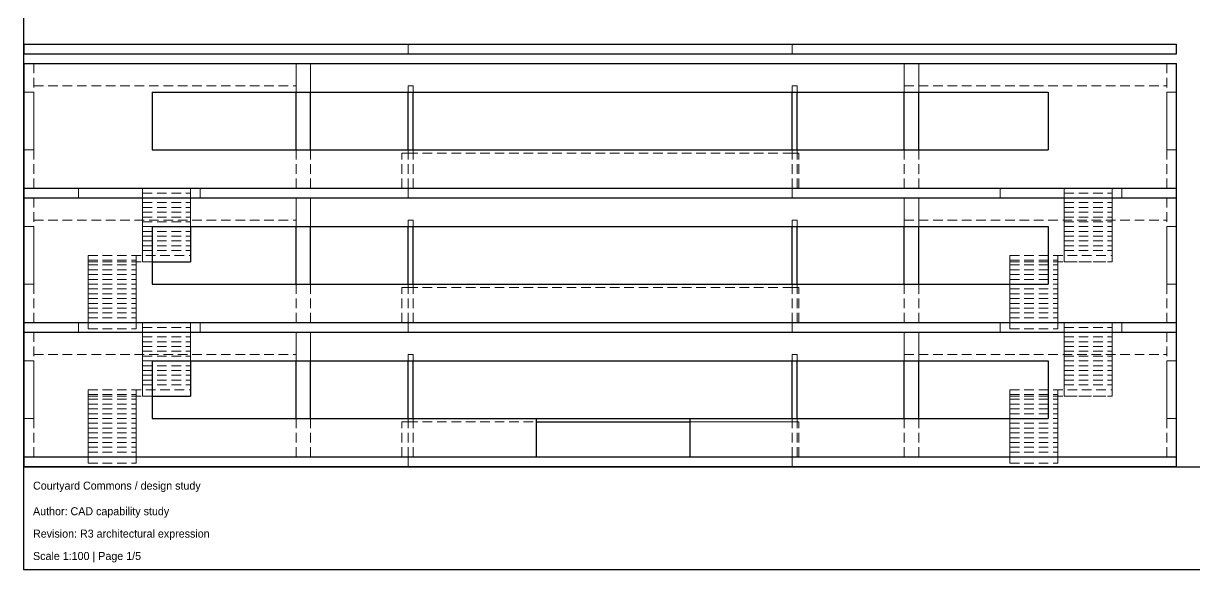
# Model space of a CAD drawing. Header units: millimetres. Extents: x 50012 to 50582, y 12 to 408.
# Drawn here: x 50012 to 50377.9, y 12 to 182.8 of the extents above; entities that cross this region are included whole.
import ezdxf

# ---------------------------------------------------------------- set-up
doc = ezdxf.new("R2010")
doc.units = ezdxf.units.MM
doc.linetypes.add('DASHED', pattern=[4.5, 3, -1.5])
doc.layers.add('90 Derived drawings', color=7, linetype='CONTINUOUS', lineweight=25, true_color=0x202020)
doc.layers.add('Default', color=7, linetype='CONTINUOUS', lineweight=25, true_color=0x4f8cff)

msp = doc.modelspace()

# ---------------------------------------------------------------- linework, layer by layer
at = {"layer": '90 Derived drawings', "linetype": 'CONTINUOUS', "lineweight": 25, "true_color": 0x202020}
for p, q in [((50012.25, 173.25), (50012.25, 176.25)), ((50012.25, 176.25), (50372.25, 176.25)), ((50372.25, 173.25), (50372.25, 176.25)), ((50012.25, 173.25), (50372.25, 173.25)), ((50012.25, 131.25), (50012.25, 170.25)), ((50012.25, 170.25), (50372.25, 170.25)), ((50372.25, 131.25), (50372.25, 170.25)), ((50052.25, 161.25), (50052.25, 143.25)), ((50052.25, 161.25), (50332.25, 161.25)), ((50097.25, 143.25), (50097.25, 161.25)), ((50101.75, 161.25), (50132.25, 161.25)), ((50101.75, 143.25), (50101.75, 161.25)), ((50132.25, 143.25), (50132.25, 161.25)), ((50133.75, 161.25), (50252.25, 161.25)), ((50133.75, 143.25), (50133.75, 161.25)), ((50252.25, 143.25), (50252.25, 161.25)), ((50253.75, 161.25), (50287.25, 161.25)), ((50253.75, 143.25), (50253.75, 161.25)), ((50287.25, 143.25), (50287.25, 161.25)), ((50291.75, 143.25), (50291.75, 161.25)), ((50332.25, 161.25), (50332.25, 143.25)), ((50052.25, 143.25), (50332.25, 143.25)), ((50101.75, 143.25), (50132.25, 143.25)), ((50133.75, 143.25), (50252.25, 143.25)), ((50253.75, 143.25), (50287.25, 143.25)), ((50012.25, 128.25), (50012.25, 131.25)), ((50012.25, 131.25), (50372.25, 131.25)), ((50012.25, 131.25), (50372.25, 131.25)), ((50012.25, 89.25), (50012.25, 128.25)), ((50012.25, 128.25), (50372.25, 128.25)), ((50012.25, 128.25), (50372.25, 128.25)), ((50372.25, 128.25), (50372.25, 131.25)), ((50372.25, 89.25), (50372.25, 128.25)), ((50052.25, 119.25), (50052.25, 101.25)), ((50052.25, 119.25), (50332.25, 119.25)), ((50064.25, 119.25), (50064.25, 108.25)), ((50097.25, 101.25), (50097.25, 119.25)), ((50101.75, 119.25), (50132.25, 119.25)), ((50101.75, 101.25), (50101.75, 119.25)), ((50132.25, 101.25), (50132.25, 119.25)), ((50133.75, 119.25), (50252.25, 119.25)), ((50133.75, 101.25), (50133.75, 119.25)), ((50252.25, 101.25), (50252.25, 119.25)), ((50253.75, 119.25), (50287.25, 119.25)), ((50253.75, 101.25), (50253.75, 119.25)), ((50287.25, 101.25), (50287.25, 119.25)), ((50291.75, 101.25), (50291.75, 119.25)), ((50332.25, 119.25), (50332.25, 101.25)), ((50052.25, 108.25), (50064.25, 108.25)), ((50052.25, 101.25), (50332.25, 101.25)), ((50101.75, 101.25), (50132.25, 101.25)), ((50133.75, 101.25), (50252.25, 101.25)), ((50253.75, 101.25), (50287.25, 101.25)), ((50012.25, 86.25), (50012.25, 89.25)), ((50012.25, 89.25), (50372.25, 89.25)), ((50012.25, 89.25), (50372.25, 89.25)), ((50372.25, 86.25), (50372.25, 89.25)), ((50012.25, 47.25), (50012.25, 86.25)), ((50012.25, 86.25), (50372.25, 86.25)), ((50012.25, 86.25), (50372.25, 86.25)), ((50372.25, 47.25), (50372.25, 86.25)), ((50052.25, 77.25), (50052.25, 59.25)), ((50052.25, 77.25), (50332.25, 77.25)), ((50064.25, 77.25), (50064.25, 66.25)), ((50097.25, 59.25), (50097.25, 77.25)), ((50101.75, 77.25), (50132.25, 77.25)), ((50101.75, 59.25), (50101.75, 77.25)), ((50132.25, 59.25), (50132.25, 77.25)), ((50133.75, 77.25), (50252.25, 77.25)), ((50133.75, 59.25), (50133.75, 77.25)), ((50252.25, 59.25), (50252.25, 77.25)), ((50253.75, 77.25), (50287.25, 77.25)), ((50253.75, 59.25), (50253.75, 77.25)), ((50287.25, 59.25), (50287.25, 77.25)), ((50291.75, 59.25), (50291.75, 77.25)), ((50332.25, 77.25), (50332.25, 59.25)), ((50052.25, 66.25), (50064.25, 66.25)), ((50052.25, 59.25), (50172.25, 59.25)), ((50172.25, 59.25), (50172.25, 47.25)), ((50172.25, 59.25), (50220.25, 59.25)), ((50220.25, 59.25), (50220.25, 47.25)), ((50220.25, 59.25), (50332.25, 59.25)), ((50172.25, 58.25), (50220.25, 58.25)), ((50012.25, 44.25), (50012.25, 47.25)), ((50012.25, 47.25), (50372.25, 47.25)), ((50012.25, 47.25), (50172.25, 47.25)), ((50012.25, 44.25), (50372.25, 44.25)), ((50220.25, 47.25), (50372.25, 47.25)), ((50372.25, 44.25), (50372.25, 47.25))]:
    msp.add_line(p, q, dxfattribs=at)
at = {"layer": '90 Derived drawings', "linetype": 'DASHED', "lineweight": 18, "true_color": 0x202020}
for p, q in [((50132.25, 173.25), (50132.25, 176.25)), ((50252.25, 176.25), (50132.25, 176.25)), ((50252.25, 173.25), (50252.25, 176.25)), ((50252.25, 173.25), (50132.25, 173.25)), ((50015.25, 131.25), (50015.25, 170.25)), ((50369.25, 170.25), (50015.25, 170.25)), ((50097.25, 161.25), (50097.25, 170.25)), ((50097.25, 131.25), (50097.25, 170.25)), ((50097.25, 170.25), (50101.75, 170.25)), ((50097.25, 131.25), (50097.25, 170.25)), ((50097.25, 170.25), (50101.75, 170.25)), ((50101.75, 161.25), (50101.75, 170.25)), ((50101.75, 131.25), (50101.75, 170.25)), ((50101.75, 131.25), (50101.75, 170.25)), ((50287.25, 161.25), (50287.25, 170.25)), ((50287.25, 131.25), (50287.25, 170.25)), ((50287.25, 170.25), (50291.75, 170.25)), ((50287.25, 131.25), (50287.25, 170.25)), ((50287.25, 170.25), (50291.75, 170.25)), ((50291.75, 161.25), (50291.75, 170.25)), ((50291.75, 131.25), (50291.75, 170.25)), ((50291.75, 131.25), (50291.75, 170.25)), ((50369.25, 131.25), (50369.25, 170.25)), ((50012.25, 143.25), (50012.25, 161.25)), ((50012.25, 161.25), (50015.25, 161.25)), ((50015.25, 131.25), (50015.25, 163.25)), ((50015.25, 163.25), (50097.25, 163.25)), ((50015.25, 143.25), (50015.25, 161.25)), ((50052.25, 161.25), (50101.75, 161.25)), ((50097.25, 131.25), (50097.25, 163.25)), ((50132.25, 161.25), (50132.25, 163.25)), ((50132.25, 131.25), (50132.25, 163.25)), ((50132.25, 163.25), (50133.75, 163.25)), ((50132.25, 161.25), (50133.75, 161.25)), ((50133.75, 161.25), (50133.75, 163.25)), ((50133.75, 131.25), (50133.75, 163.25)), ((50252.25, 161.25), (50252.25, 163.25)), ((50252.25, 131.25), (50252.25, 163.25)), ((50252.25, 163.25), (50253.75, 163.25)), ((50252.25, 161.25), (50253.75, 161.25)), ((50253.75, 161.25), (50253.75, 163.25)), ((50253.75, 131.25), (50253.75, 163.25)), ((50287.25, 131.25), (50287.25, 163.25)), ((50287.25, 163.25), (50369.25, 163.25)), ((50287.25, 161.25), (50332.25, 161.25)), ((50369.25, 131.25), (50369.25, 163.25)), ((50369.25, 143.25), (50369.25, 161.25)), ((50369.25, 161.25), (50372.25, 161.25)), ((50372.25, 143.25), (50372.25, 161.25)), ((50012.25, 143.25), (50015.25, 143.25)), ((50052.25, 143.25), (50101.75, 143.25)), ((50097.25, 131.25), (50097.25, 143.25)), ((50101.75, 131.25), (50101.75, 143.25)), ((50132.25, 143.25), (50133.75, 143.25)), ((50132.25, 131.25), (50132.25, 143.25)), ((50133.75, 131.25), (50133.75, 143.25)), ((50252.25, 143.25), (50253.75, 143.25)), ((50252.25, 131.25), (50252.25, 143.25)), ((50253.75, 131.25), (50253.75, 143.25)), ((50287.25, 143.25), (50332.25, 143.25)), ((50287.25, 131.25), (50287.25, 143.25)), ((50291.75, 131.25), (50291.75, 143.25)), ((50369.25, 143.25), (50372.25, 143.25)), ((50130.25, 131.25), (50130.25, 142.25)), ((50130.25, 142.25), (50132.25, 142.25)), ((50132.25, 131.25), (50132.25, 142.25)), ((50132.25, 142.25), (50252.25, 142.25)), ((50132.25, 131.25), (50132.25, 142.25)), ((50132.25, 142.25), (50252.25, 142.25)), ((50132.25, 131.25), (50132.25, 142.25)), ((50252.25, 131.25), (50252.25, 142.25)), ((50252.25, 131.25), (50252.25, 142.25)), ((50252.25, 131.25), (50252.25, 142.25)), ((50252.25, 142.25), (50254.25, 142.25)), ((50254.25, 131.25), (50254.25, 142.25)), ((50369.25, 131.25), (50015.25, 131.25)), ((50015.25, 131.25), (50097.25, 131.25)), ((50015.25, 89.25), (50015.25, 128.25)), ((50369.25, 128.25), (50015.25, 128.25)), ((50029.25, 128.25), (50029.25, 131.25)), ((50067.25, 131.25), (50029.25, 131.25)), ((50067.25, 128.25), (50029.25, 128.25)), ((50049.25, 129.75), (50049.25, 131.25)), ((50049.25, 131.25), (50049.25, 108.25)), ((50049.25, 131.25), (50064.25, 131.25)), ((50049.25, 128.25), (50049.25, 129.75)), ((50049.25, 129.75), (50064.25, 129.75)), ((50049.25, 126.75), (50049.25, 128.25)), ((50049.25, 128.25), (50064.25, 128.25)), ((50064.25, 131.25), (50064.25, 119.25)), ((50064.25, 129.75), (50064.25, 131.25)), ((50064.25, 128.25), (50064.25, 129.75)), ((50064.25, 126.75), (50064.25, 128.25)), ((50067.25, 128.25), (50067.25, 131.25)), ((50097.25, 131.25), (50101.75, 131.25)), ((50097.25, 131.25), (50101.75, 131.25)), ((50097.25, 119.25), (50097.25, 128.25)), ((50097.25, 89.25), (50097.25, 128.25)), ((50097.25, 128.25), (50101.75, 128.25)), ((50097.25, 89.25), (50097.25, 128.25)), ((50097.25, 128.25), (50101.75, 128.25)), ((50101.75, 119.25), (50101.75, 128.25)), ((50101.75, 89.25), (50101.75, 128.25)), ((50101.75, 89.25), (50101.75, 128.25)), ((50130.25, 131.25), (50132.25, 131.25)), ((50132.25, 128.25), (50132.25, 131.25)), ((50252.25, 131.25), (50132.25, 131.25)), ((50132.25, 131.25), (50252.25, 131.25)), ((50132.25, 131.25), (50252.25, 131.25)), ((50132.25, 131.25), (50133.75, 131.25)), ((50252.25, 128.25), (50132.25, 128.25)), ((50252.25, 128.25), (50252.25, 131.25)), ((50252.25, 131.25), (50254.25, 131.25)), ((50252.25, 131.25), (50253.75, 131.25)), ((50287.25, 131.25), (50369.25, 131.25)), ((50287.25, 131.25), (50291.75, 131.25)), ((50287.25, 131.25), (50291.75, 131.25)), ((50287.25, 119.25), (50287.25, 128.25)), ((50287.25, 89.25), (50287.25, 128.25)), ((50287.25, 128.25), (50291.75, 128.25)), ((50287.25, 89.25), (50287.25, 128.25)), ((50287.25, 128.25), (50291.75, 128.25)), ((50291.75, 119.25), (50291.75, 128.25)), ((50291.75, 89.25), (50291.75, 128.25)), ((50291.75, 89.25), (50291.75, 128.25)), ((50317.25, 128.25), (50317.25, 131.25)), ((50355.25, 131.25), (50317.25, 131.25)), ((50355.25, 128.25), (50317.25, 128.25)), ((50337.25, 129.75), (50337.25, 131.25)), ((50337.25, 131.25), (50337.25, 108.25)), ((50337.25, 131.25), (50352.25, 131.25)), ((50337.25, 128.25), (50337.25, 129.75)), ((50337.25, 129.75), (50352.25, 129.75)), ((50337.25, 126.75), (50337.25, 128.25)), ((50337.25, 128.25), (50352.25, 128.25)), ((50352.25, 129.75), (50352.25, 131.25)), ((50352.25, 131.25), (50352.25, 108.25)), ((50352.25, 128.25), (50352.25, 129.75)), ((50352.25, 126.75), (50352.25, 128.25)), ((50355.25, 128.25), (50355.25, 131.25)), ((50369.25, 89.25), (50369.25, 128.25)), ((50049.25, 125.25), (50049.25, 126.75)), ((50049.25, 126.75), (50064.25, 126.75)), ((50049.25, 123.75), (50049.25, 125.25)), ((50049.25, 125.25), (50064.25, 125.25)), ((50064.25, 125.25), (50064.25, 126.75)), ((50064.25, 123.75), (50064.25, 125.25)), ((50337.25, 125.25), (50337.25, 126.75)), ((50337.25, 126.75), (50352.25, 126.75)), ((50337.25, 123.75), (50337.25, 125.25)), ((50337.25, 125.25), (50352.25, 125.25)), ((50352.25, 125.25), (50352.25, 126.75)), ((50352.25, 123.75), (50352.25, 125.25)), ((50015.25, 89.25), (50015.25, 121.25)), ((50015.25, 121.25), (50097.25, 121.25)), ((50049.25, 122.25), (50049.25, 123.75)), ((50049.25, 123.75), (50064.25, 123.75)), ((50049.25, 120.75), (50049.25, 122.25)), ((50049.25, 122.25), (50064.25, 122.25)), ((50064.25, 122.25), (50064.25, 123.75)), ((50064.25, 120.75), (50064.25, 122.25)), ((50097.25, 89.25), (50097.25, 121.25)), ((50132.25, 119.25), (50132.25, 121.25)), ((50132.25, 89.25), (50132.25, 121.25)), ((50132.25, 121.25), (50133.75, 121.25)), ((50133.75, 119.25), (50133.75, 121.25)), ((50133.75, 89.25), (50133.75, 121.25)), ((50252.25, 119.25), (50252.25, 121.25)), ((50252.25, 89.25), (50252.25, 121.25)), ((50252.25, 121.25), (50253.75, 121.25)), ((50253.75, 119.25), (50253.75, 121.25)), ((50253.75, 89.25), (50253.75, 121.25)), ((50287.25, 89.25), (50287.25, 121.25)), ((50287.25, 121.25), (50369.25, 121.25)), ((50337.25, 122.25), (50337.25, 123.75)), ((50337.25, 123.75), (50352.25, 123.75)), ((50337.25, 120.75), (50337.25, 122.25)), ((50337.25, 122.25), (50352.25, 122.25)), ((50352.25, 122.25), (50352.25, 123.75)), ((50352.25, 120.75), (50352.25, 122.25)), ((50369.25, 89.25), (50369.25, 121.25)), ((50012.25, 101.25), (50012.25, 119.25)), ((50012.25, 119.25), (50015.25, 119.25)), ((50015.25, 101.25), (50015.25, 119.25)), ((50049.25, 119.25), (50049.25, 120.75)), ((50049.25, 120.75), (50064.25, 120.75)), ((50049.25, 117.75), (50049.25, 119.25)), ((50049.25, 119.25), (50064.25, 119.25)), ((50049.25, 116.25), (50049.25, 117.75)), ((50049.25, 117.75), (50064.25, 117.75)), ((50052.25, 119.25), (50101.75, 119.25)), ((50064.25, 119.25), (50064.25, 120.75)), ((50064.25, 117.75), (50064.25, 119.25)), ((50064.25, 116.25), (50064.25, 117.75)), ((50132.25, 119.25), (50133.75, 119.25)), ((50252.25, 119.25), (50253.75, 119.25)), ((50287.25, 119.25), (50332.25, 119.25)), ((50337.25, 119.25), (50337.25, 120.75)), ((50337.25, 120.75), (50352.25, 120.75)), ((50337.25, 117.75), (50337.25, 119.25)), ((50337.25, 119.25), (50352.25, 119.25)), ((50337.25, 116.25), (50337.25, 117.75)), ((50337.25, 117.75), (50352.25, 117.75)), ((50352.25, 119.25), (50352.25, 120.75)), ((50352.25, 117.75), (50352.25, 119.25)), ((50352.25, 116.25), (50352.25, 117.75)), ((50369.25, 101.25), (50369.25, 119.25)), ((50369.25, 119.25), (50372.25, 119.25)), ((50372.25, 101.25), (50372.25, 119.25)), ((50049.25, 114.75), (50049.25, 116.25)), ((50049.25, 116.25), (50064.25, 116.25)), ((50049.25, 113.25), (50049.25, 114.75)), ((50049.25, 114.75), (50064.25, 114.75)), ((50064.25, 114.75), (50064.25, 116.25)), ((50064.25, 113.25), (50064.25, 114.75)), ((50337.25, 114.75), (50337.25, 116.25)), ((50337.25, 116.25), (50352.25, 116.25)), ((50337.25, 113.25), (50337.25, 114.75)), ((50337.25, 114.75), (50352.25, 114.75)), ((50352.25, 114.75), (50352.25, 116.25)), ((50352.25, 113.25), (50352.25, 114.75)), ((50032.25, 110.25), (50032.25, 108.75)), ((50032.25, 87.25), (50032.25, 110.25)), ((50032.25, 110.25), (50047.25, 110.25)), ((50032.25, 108.25), (50032.25, 110.25)), ((50032.25, 110.25), (50064.25, 110.25)), ((50047.25, 110.25), (50047.25, 108.75)), ((50047.25, 87.25), (50047.25, 110.25)), ((50049.25, 111.75), (50049.25, 113.25)), ((50049.25, 113.25), (50064.25, 113.25)), ((50049.25, 110.25), (50049.25, 111.75)), ((50049.25, 111.75), (50064.25, 111.75)), ((50049.25, 108.25), (50049.25, 110.25)), ((50064.25, 111.75), (50064.25, 113.25)), ((50064.25, 110.25), (50064.25, 111.75)), ((50064.25, 108.25), (50064.25, 110.25)), ((50064.25, 108.25), (50064.25, 110.25)), ((50320.25, 110.25), (50320.25, 108.75)), ((50320.25, 87.25), (50320.25, 110.25)), ((50320.25, 110.25), (50335.25, 110.25)), ((50320.25, 108.25), (50320.25, 110.25)), ((50320.25, 110.25), (50352.25, 110.25)), ((50335.25, 110.25), (50335.25, 108.75)), ((50335.25, 87.25), (50335.25, 110.25)), ((50337.25, 111.75), (50337.25, 113.25)), ((50337.25, 113.25), (50352.25, 113.25)), ((50337.25, 110.25), (50337.25, 111.75)), ((50337.25, 111.75), (50352.25, 111.75)), ((50337.25, 108.25), (50337.25, 110.25)), ((50352.25, 111.75), (50352.25, 113.25)), ((50352.25, 110.25), (50352.25, 111.75)), ((50352.25, 108.25), (50352.25, 110.25)), ((50352.25, 108.25), (50352.25, 110.25)), ((50032.25, 108.75), (50032.25, 107.25)), ((50032.25, 108.75), (50047.25, 108.75)), ((50032.25, 108.25), (50064.25, 108.25)), ((50032.25, 107.25), (50032.25, 105.75)), ((50032.25, 107.25), (50047.25, 107.25)), ((50047.25, 108.75), (50047.25, 107.25)), ((50047.25, 107.25), (50047.25, 105.75)), ((50049.25, 108.25), (50052.25, 108.25)), ((50049.25, 108.25), (50064.25, 108.25)), ((50320.25, 108.75), (50320.25, 107.25)), ((50320.25, 108.75), (50335.25, 108.75)), ((50320.25, 108.25), (50352.25, 108.25)), ((50320.25, 107.25), (50320.25, 105.75)), ((50320.25, 107.25), (50335.25, 107.25)), ((50335.25, 108.75), (50335.25, 107.25)), ((50335.25, 107.25), (50335.25, 105.75)), ((50337.25, 108.25), (50352.25, 108.25)), ((50032.25, 105.75), (50032.25, 104.25)), ((50032.25, 105.75), (50047.25, 105.75)), ((50032.25, 104.25), (50032.25, 102.75)), ((50032.25, 104.25), (50047.25, 104.25)), ((50032.25, 102.75), (50032.25, 101.25)), ((50032.25, 102.75), (50047.25, 102.75)), ((50047.25, 105.75), (50047.25, 104.25)), ((50047.25, 104.25), (50047.25, 102.75)), ((50047.25, 102.75), (50047.25, 101.25)), ((50320.25, 105.75), (50320.25, 104.25)), ((50320.25, 105.75), (50335.25, 105.75)), ((50320.25, 104.25), (50320.25, 102.75)), ((50320.25, 104.25), (50335.25, 104.25)), ((50320.25, 102.75), (50320.25, 101.25)), ((50320.25, 102.75), (50335.25, 102.75)), ((50335.25, 105.75), (50335.25, 104.25)), ((50335.25, 104.25), (50335.25, 102.75)), ((50335.25, 102.75), (50335.25, 101.25)), ((50012.25, 101.25), (50015.25, 101.25)), ((50032.25, 101.25), (50032.25, 99.75)), ((50032.25, 101.25), (50047.25, 101.25)), ((50032.25, 99.75), (50032.25, 98.25)), ((50032.25, 99.75), (50047.25, 99.75)), ((50047.25, 101.25), (50047.25, 99.75)), ((50047.25, 99.75), (50047.25, 98.25)), ((50052.25, 101.25), (50101.75, 101.25)), ((50097.25, 89.25), (50097.25, 101.25)), ((50101.75, 89.25), (50101.75, 101.25)), ((50130.25, 89.25), (50130.25, 100.25)), ((50130.25, 100.25), (50132.25, 100.25)), ((50132.25, 101.25), (50133.75, 101.25)), ((50132.25, 89.25), (50132.25, 101.25)), ((50132.25, 89.25), (50132.25, 100.25)), ((50132.25, 100.25), (50252.25, 100.25)), ((50132.25, 89.25), (50132.25, 100.25)), ((50132.25, 100.25), (50252.25, 100.25)), ((50132.25, 89.25), (50132.25, 100.25)), ((50133.75, 89.25), (50133.75, 101.25)), ((50252.25, 101.25), (50253.75, 101.25)), ((50252.25, 89.25), (50252.25, 101.25)), ((50252.25, 89.25), (50252.25, 100.25)), ((50252.25, 89.25), (50252.25, 100.25)), ((50252.25, 89.25), (50252.25, 100.25)), ((50252.25, 100.25), (50254.25, 100.25)), ((50253.75, 89.25), (50253.75, 101.25)), ((50254.25, 89.25), (50254.25, 100.25)), ((50287.25, 101.25), (50332.25, 101.25)), ((50287.25, 89.25), (50287.25, 101.25)), ((50291.75, 89.25), (50291.75, 101.25)), ((50320.25, 101.25), (50320.25, 99.75)), ((50320.25, 101.25), (50335.25, 101.25)), ((50320.25, 99.75), (50320.25, 98.25)), ((50320.25, 99.75), (50335.25, 99.75)), ((50335.25, 101.25), (50335.25, 99.75)), ((50335.25, 99.75), (50335.25, 98.25)), ((50369.25, 101.25), (50372.25, 101.25)), ((50032.25, 98.25), (50032.25, 96.75)), ((50032.25, 98.25), (50047.25, 98.25)), ((50032.25, 96.75), (50032.25, 95.25)), ((50032.25, 96.75), (50047.25, 96.75)), ((50032.25, 95.25), (50032.25, 93.75)), ((50032.25, 95.25), (50047.25, 95.25)), ((50047.25, 98.25), (50047.25, 96.75)), ((50047.25, 96.75), (50047.25, 95.25)), ((50047.25, 95.25), (50047.25, 93.75)), ((50320.25, 98.25), (50320.25, 96.75)), ((50320.25, 98.25), (50335.25, 98.25)), ((50320.25, 96.75), (50320.25, 95.25)), ((50320.25, 96.75), (50335.25, 96.75)), ((50320.25, 95.25), (50320.25, 93.75)), ((50320.25, 95.25), (50335.25, 95.25)), ((50335.25, 98.25), (50335.25, 96.75)), ((50335.25, 96.75), (50335.25, 95.25)), ((50335.25, 95.25), (50335.25, 93.75)), ((50032.25, 93.75), (50032.25, 92.25)), ((50032.25, 93.75), (50047.25, 93.75)), ((50032.25, 92.25), (50032.25, 90.75)), ((50032.25, 92.25), (50047.25, 92.25)), ((50047.25, 93.75), (50047.25, 92.25)), ((50047.25, 92.25), (50047.25, 90.75)), ((50320.25, 93.75), (50320.25, 92.25)), ((50320.25, 93.75), (50335.25, 93.75)), ((50320.25, 92.25), (50320.25, 90.75)), ((50320.25, 92.25), (50335.25, 92.25)), ((50335.25, 93.75), (50335.25, 92.25)), ((50335.25, 92.25), (50335.25, 90.75)), ((50369.25, 89.25), (50015.25, 89.25)), ((50015.25, 89.25), (50097.25, 89.25)), ((50029.25, 86.25), (50029.25, 89.25)), ((50067.25, 89.25), (50029.25, 89.25)), ((50032.25, 90.75), (50032.25, 89.25)), ((50032.25, 90.75), (50047.25, 90.75)), ((50032.25, 89.25), (50032.25, 87.25)), ((50047.25, 90.75), (50047.25, 89.25)), ((50047.25, 89.25), (50047.25, 87.25)), ((50049.25, 87.75), (50049.25, 89.25)), ((50049.25, 89.25), (50049.25, 66.25)), ((50049.25, 89.25), (50064.25, 89.25)), ((50064.25, 89.25), (50064.25, 77.25)), ((50064.25, 87.75), (50064.25, 89.25)), ((50067.25, 86.25), (50067.25, 89.25)), ((50097.25, 89.25), (50101.75, 89.25)), ((50097.25, 89.25), (50101.75, 89.25)), ((50130.25, 89.25), (50132.25, 89.25)), ((50132.25, 86.25), (50132.25, 89.25)), ((50252.25, 89.25), (50132.25, 89.25)), ((50132.25, 89.25), (50252.25, 89.25)), ((50132.25, 89.25), (50252.25, 89.25)), ((50132.25, 89.25), (50133.75, 89.25)), ((50252.25, 86.25), (50252.25, 89.25)), ((50252.25, 89.25), (50254.25, 89.25)), ((50252.25, 89.25), (50253.75, 89.25)), ((50287.25, 89.25), (50369.25, 89.25)), ((50287.25, 89.25), (50291.75, 89.25)), ((50287.25, 89.25), (50291.75, 89.25)), ((50317.25, 86.25), (50317.25, 89.25)), ((50355.25, 89.25), (50317.25, 89.25)), ((50320.25, 90.75), (50320.25, 89.25)), ((50320.25, 90.75), (50335.25, 90.75)), ((50320.25, 89.25), (50320.25, 87.25)), ((50335.25, 90.75), (50335.25, 89.25)), ((50335.25, 89.25), (50335.25, 87.25)), ((50337.25, 87.75), (50337.25, 89.25)), ((50337.25, 89.25), (50337.25, 66.25)), ((50337.25, 89.25), (50352.25, 89.25)), ((50352.25, 87.75), (50352.25, 89.25)), ((50352.25, 89.25), (50352.25, 66.25)), ((50355.25, 86.25), (50355.25, 89.25)), ((50015.25, 47.25), (50015.25, 86.25)), ((50369.25, 86.25), (50015.25, 86.25)), ((50067.25, 86.25), (50029.25, 86.25)), ((50032.25, 87.25), (50047.25, 87.25)), ((50049.25, 86.25), (50049.25, 87.75)), ((50049.25, 87.75), (50064.25, 87.75)), ((50049.25, 84.75), (50049.25, 86.25)), ((50049.25, 86.25), (50064.25, 86.25)), ((50049.25, 83.25), (50049.25, 84.75)), ((50049.25, 84.75), (50064.25, 84.75)), ((50064.25, 86.25), (50064.25, 87.75)), ((50064.25, 84.75), (50064.25, 86.25)), ((50064.25, 83.25), (50064.25, 84.75)), ((50097.25, 77.25), (50097.25, 86.25)), ((50097.25, 47.25), (50097.25, 86.25)), ((50097.25, 86.25), (50101.75, 86.25)), ((50097.25, 47.25), (50097.25, 86.25)), ((50097.25, 86.25), (50101.75, 86.25)), ((50101.75, 77.25), (50101.75, 86.25)), ((50101.75, 47.25), (50101.75, 86.25)), ((50101.75, 47.25), (50101.75, 86.25)), ((50252.25, 86.25), (50132.25, 86.25)), ((50287.25, 77.25), (50287.25, 86.25)), ((50287.25, 47.25), (50287.25, 86.25)), ((50287.25, 86.25), (50291.75, 86.25)), ((50287.25, 47.25), (50287.25, 86.25)), ((50287.25, 86.25), (50291.75, 86.25)), ((50291.75, 77.25), (50291.75, 86.25)), ((50291.75, 47.25), (50291.75, 86.25)), ((50291.75, 47.25), (50291.75, 86.25)), ((50355.25, 86.25), (50317.25, 86.25)), ((50320.25, 87.25), (50335.25, 87.25)), ((50337.25, 86.25), (50337.25, 87.75)), ((50337.25, 87.75), (50352.25, 87.75)), ((50337.25, 84.75), (50337.25, 86.25)), ((50337.25, 86.25), (50352.25, 86.25)), ((50337.25, 83.25), (50337.25, 84.75)), ((50337.25, 84.75), (50352.25, 84.75)), ((50352.25, 86.25), (50352.25, 87.75)), ((50352.25, 84.75), (50352.25, 86.25)), ((50352.25, 83.25), (50352.25, 84.75)), ((50369.25, 47.25), (50369.25, 86.25)), ((50049.25, 81.75), (50049.25, 83.25)), ((50049.25, 83.25), (50064.25, 83.25)), ((50049.25, 80.25), (50049.25, 81.75)), ((50049.25, 81.75), (50064.25, 81.75)), ((50064.25, 81.75), (50064.25, 83.25)), ((50064.25, 80.25), (50064.25, 81.75)), ((50337.25, 81.75), (50337.25, 83.25)), ((50337.25, 83.25), (50352.25, 83.25)), ((50337.25, 80.25), (50337.25, 81.75)), ((50337.25, 81.75), (50352.25, 81.75)), ((50352.25, 81.75), (50352.25, 83.25)), ((50352.25, 80.25), (50352.25, 81.75)), ((50012.25, 59.25), (50012.25, 77.25)), ((50012.25, 77.25), (50015.25, 77.25)), ((50015.25, 47.25), (50015.25, 79.25)), ((50015.25, 79.25), (50097.25, 79.25)), ((50015.25, 59.25), (50015.25, 77.25)), ((50049.25, 78.75), (50049.25, 80.25)), ((50049.25, 80.25), (50064.25, 80.25)), ((50049.25, 77.25), (50049.25, 78.75)), ((50049.25, 78.75), (50064.25, 78.75)), ((50049.25, 75.75), (50049.25, 77.25)), ((50049.25, 77.25), (50064.25, 77.25)), ((50052.25, 77.25), (50101.75, 77.25)), ((50064.25, 78.75), (50064.25, 80.25)), ((50064.25, 77.25), (50064.25, 78.75)), ((50064.25, 75.75), (50064.25, 77.25)), ((50097.25, 47.25), (50097.25, 79.25)), ((50132.25, 77.25), (50132.25, 79.25)), ((50132.25, 47.25), (50132.25, 79.25)), ((50132.25, 79.25), (50133.75, 79.25)), ((50132.25, 77.25), (50133.75, 77.25)), ((50133.75, 77.25), (50133.75, 79.25)), ((50133.75, 47.25), (50133.75, 79.25)), ((50252.25, 77.25), (50252.25, 79.25)), ((50252.25, 47.25), (50252.25, 79.25)), ((50252.25, 79.25), (50253.75, 79.25)), ((50252.25, 77.25), (50253.75, 77.25)), ((50253.75, 77.25), (50253.75, 79.25)), ((50253.75, 47.25), (50253.75, 79.25)), ((50287.25, 47.25), (50287.25, 79.25)), ((50287.25, 79.25), (50369.25, 79.25)), ((50287.25, 77.25), (50332.25, 77.25)), ((50337.25, 78.75), (50337.25, 80.25)), ((50337.25, 80.25), (50352.25, 80.25)), ((50337.25, 77.25), (50337.25, 78.75)), ((50337.25, 78.75), (50352.25, 78.75)), ((50337.25, 75.75), (50337.25, 77.25)), ((50337.25, 77.25), (50352.25, 77.25)), ((50352.25, 78.75), (50352.25, 80.25)), ((50352.25, 77.25), (50352.25, 78.75)), ((50352.25, 75.75), (50352.25, 77.25)), ((50369.25, 47.25), (50369.25, 79.25)), ((50369.25, 59.25), (50369.25, 77.25)), ((50369.25, 77.25), (50372.25, 77.25)), ((50372.25, 59.25), (50372.25, 77.25)), ((50049.25, 74.25), (50049.25, 75.75)), ((50049.25, 75.75), (50064.25, 75.75)), ((50049.25, 72.75), (50049.25, 74.25)), ((50049.25, 74.25), (50064.25, 74.25)), ((50064.25, 74.25), (50064.25, 75.75)), ((50064.25, 72.75), (50064.25, 74.25)), ((50337.25, 74.25), (50337.25, 75.75)), ((50337.25, 75.75), (50352.25, 75.75)), ((50337.25, 72.75), (50337.25, 74.25)), ((50337.25, 74.25), (50352.25, 74.25)), ((50352.25, 74.25), (50352.25, 75.75)), ((50352.25, 72.75), (50352.25, 74.25)), ((50049.25, 71.25), (50049.25, 72.75)), ((50049.25, 72.75), (50064.25, 72.75)), ((50049.25, 69.75), (50049.25, 71.25)), ((50049.25, 71.25), (50064.25, 71.25)), ((50049.25, 68.25), (50049.25, 69.75)), ((50049.25, 69.75), (50064.25, 69.75)), ((50064.25, 71.25), (50064.25, 72.75)), ((50064.25, 69.75), (50064.25, 71.25)), ((50064.25, 68.25), (50064.25, 69.75)), ((50337.25, 71.25), (50337.25, 72.75)), ((50337.25, 72.75), (50352.25, 72.75)), ((50337.25, 69.75), (50337.25, 71.25)), ((50337.25, 71.25), (50352.25, 71.25)), ((50337.25, 68.25), (50337.25, 69.75)), ((50337.25, 69.75), (50352.25, 69.75)), ((50352.25, 71.25), (50352.25, 72.75)), ((50352.25, 69.75), (50352.25, 71.25)), ((50352.25, 68.25), (50352.25, 69.75)), ((50032.25, 68.25), (50032.25, 66.75)), ((50032.25, 45.25), (50032.25, 68.25)), ((50032.25, 68.25), (50047.25, 68.25)), ((50032.25, 66.25), (50032.25, 68.25)), ((50032.25, 68.25), (50064.25, 68.25)), ((50032.25, 66.75), (50032.25, 65.25)), ((50032.25, 66.75), (50047.25, 66.75)), ((50032.25, 66.25), (50064.25, 66.25)), ((50047.25, 68.25), (50047.25, 66.75)), ((50047.25, 45.25), (50047.25, 68.25)), ((50047.25, 66.75), (50047.25, 65.25)), ((50049.25, 66.25), (50049.25, 68.25)), ((50049.25, 66.25), (50052.25, 66.25)), ((50049.25, 66.25), (50064.25, 66.25)), ((50064.25, 66.25), (50064.25, 68.25)), ((50064.25, 66.25), (50064.25, 68.25)), ((50320.25, 68.25), (50320.25, 66.75)), ((50320.25, 45.25), (50320.25, 68.25)), ((50320.25, 68.25), (50335.25, 68.25)), ((50320.25, 66.25), (50320.25, 68.25)), ((50320.25, 68.25), (50352.25, 68.25)), ((50320.25, 66.75), (50320.25, 65.25)), ((50320.25, 66.75), (50335.25, 66.75)), ((50320.25, 66.25), (50352.25, 66.25)), ((50335.25, 68.25), (50335.25, 66.75)), ((50335.25, 45.25), (50335.25, 68.25)), ((50335.25, 66.75), (50335.25, 65.25)), ((50337.25, 66.25), (50337.25, 68.25)), ((50337.25, 66.25), (50352.25, 66.25)), ((50352.25, 66.25), (50352.25, 68.25)), ((50352.25, 66.25), (50352.25, 68.25)), ((50032.25, 65.25), (50032.25, 63.75)), ((50032.25, 65.25), (50047.25, 65.25)), ((50032.25, 63.75), (50032.25, 62.25)), ((50032.25, 63.75), (50047.25, 63.75)), ((50032.25, 62.25), (50032.25, 60.75)), ((50032.25, 62.25), (50047.25, 62.25)), ((50047.25, 65.25), (50047.25, 63.75)), ((50047.25, 63.75), (50047.25, 62.25)), ((50047.25, 62.25), (50047.25, 60.75)), ((50320.25, 65.25), (50320.25, 63.75)), ((50320.25, 65.25), (50335.25, 65.25)), ((50320.25, 63.75), (50320.25, 62.25)), ((50320.25, 63.75), (50335.25, 63.75)), ((50320.25, 62.25), (50320.25, 60.75)), ((50320.25, 62.25), (50335.25, 62.25)), ((50335.25, 65.25), (50335.25, 63.75)), ((50335.25, 63.75), (50335.25, 62.25)), ((50335.25, 62.25), (50335.25, 60.75)), ((50012.25, 59.25), (50015.25, 59.25)), ((50032.25, 60.75), (50032.25, 59.25)), ((50032.25, 60.75), (50047.25, 60.75)), ((50032.25, 59.25), (50032.25, 57.75)), ((50032.25, 59.25), (50047.25, 59.25)), ((50047.25, 60.75), (50047.25, 59.25)), ((50047.25, 59.25), (50047.25, 57.75)), ((50052.25, 59.25), (50332.25, 59.25)), ((50097.25, 47.25), (50097.25, 59.25)), ((50101.75, 47.25), (50101.75, 59.25)), ((50132.25, 47.25), (50132.25, 59.25)), ((50133.75, 47.25), (50133.75, 59.25)), ((50252.25, 47.25), (50252.25, 59.25)), ((50253.75, 47.25), (50253.75, 59.25)), ((50287.25, 47.25), (50287.25, 59.25)), ((50291.75, 47.25), (50291.75, 59.25)), ((50320.25, 60.75), (50320.25, 59.25)), ((50320.25, 60.75), (50335.25, 60.75)), ((50320.25, 59.25), (50320.25, 57.75)), ((50320.25, 59.25), (50335.25, 59.25)), ((50335.25, 60.75), (50335.25, 59.25)), ((50335.25, 59.25), (50335.25, 57.75)), ((50369.25, 59.25), (50372.25, 59.25)), ((50032.25, 57.75), (50032.25, 56.25)), ((50032.25, 57.75), (50047.25, 57.75)), ((50032.25, 56.25), (50032.25, 54.75)), ((50032.25, 56.25), (50047.25, 56.25)), ((50047.25, 57.75), (50047.25, 56.25)), ((50047.25, 56.25), (50047.25, 54.75)), ((50130.25, 47.25), (50130.25, 58.25)), ((50130.25, 58.25), (50132.25, 58.25)), ((50132.25, 47.25), (50132.25, 58.25)), ((50132.25, 58.25), (50172.25, 58.25)), ((50132.25, 58.25), (50252.25, 58.25)), ((50132.25, 47.25), (50132.25, 58.25)), ((50132.25, 58.25), (50252.25, 58.25)), ((50132.25, 47.25), (50132.25, 58.25)), ((50220.25, 58.25), (50252.25, 58.25)), ((50252.25, 47.25), (50252.25, 58.25)), ((50252.25, 47.25), (50252.25, 58.25)), ((50252.25, 47.25), (50252.25, 58.25)), ((50252.25, 58.25), (50254.25, 58.25)), ((50254.25, 47.25), (50254.25, 58.25)), ((50320.25, 57.75), (50320.25, 56.25)), ((50320.25, 57.75), (50335.25, 57.75)), ((50320.25, 56.25), (50320.25, 54.75)), ((50320.25, 56.25), (50335.25, 56.25)), ((50335.25, 57.75), (50335.25, 56.25)), ((50335.25, 56.25), (50335.25, 54.75)), ((50032.25, 54.75), (50032.25, 53.25)), ((50032.25, 54.75), (50047.25, 54.75)), ((50032.25, 53.25), (50032.25, 51.75)), ((50032.25, 53.25), (50047.25, 53.25)), ((50032.25, 51.75), (50032.25, 50.25)), ((50032.25, 51.75), (50047.25, 51.75)), ((50047.25, 54.75), (50047.25, 53.25)), ((50047.25, 53.25), (50047.25, 51.75)), ((50047.25, 51.75), (50047.25, 50.25)), ((50320.25, 54.75), (50320.25, 53.25)), ((50320.25, 54.75), (50335.25, 54.75)), ((50320.25, 53.25), (50320.25, 51.75)), ((50320.25, 53.25), (50335.25, 53.25)), ((50320.25, 51.75), (50320.25, 50.25)), ((50320.25, 51.75), (50335.25, 51.75)), ((50335.25, 54.75), (50335.25, 53.25)), ((50335.25, 53.25), (50335.25, 51.75)), ((50335.25, 51.75), (50335.25, 50.25)), ((50032.25, 50.25), (50032.25, 48.75)), ((50032.25, 50.25), (50047.25, 50.25)), ((50032.25, 48.75), (50032.25, 47.25)), ((50032.25, 48.75), (50047.25, 48.75)), ((50047.25, 50.25), (50047.25, 48.75)), ((50047.25, 48.75), (50047.25, 47.25)), ((50320.25, 50.25), (50320.25, 48.75)), ((50320.25, 50.25), (50335.25, 50.25)), ((50320.25, 48.75), (50320.25, 47.25)), ((50320.25, 48.75), (50335.25, 48.75)), ((50335.25, 50.25), (50335.25, 48.75)), ((50335.25, 48.75), (50335.25, 47.25)), ((50172.25, 47.25), (50015.25, 47.25)), ((50369.25, 47.25), (50015.25, 47.25)), ((50015.25, 47.25), (50097.25, 47.25)), ((50032.25, 47.25), (50032.25, 45.25)), ((50032.25, 45.25), (50047.25, 45.25)), ((50047.25, 47.25), (50047.25, 45.25)), ((50097.25, 47.25), (50101.75, 47.25)), ((50097.25, 47.25), (50101.75, 47.25)), ((50130.25, 47.25), (50132.25, 47.25)), ((50132.25, 44.25), (50132.25, 47.25)), ((50252.25, 47.25), (50132.25, 47.25)), ((50132.25, 47.25), (50252.25, 47.25)), ((50132.25, 47.25), (50252.25, 47.25)), ((50132.25, 47.25), (50133.75, 47.25)), ((50252.25, 44.25), (50132.25, 44.25)), ((50369.25, 47.25), (50220.25, 47.25)), ((50252.25, 44.25), (50252.25, 47.25)), ((50252.25, 47.25), (50254.25, 47.25)), ((50252.25, 47.25), (50253.75, 47.25)), ((50287.25, 47.25), (50369.25, 47.25)), ((50287.25, 47.25), (50291.75, 47.25)), ((50287.25, 47.25), (50291.75, 47.25)), ((50320.25, 47.25), (50320.25, 45.25)), ((50320.25, 45.25), (50335.25, 45.25)), ((50335.25, 47.25), (50335.25, 45.25))]:
    msp.add_line(p, q, dxfattribs=at)
at = {"layer": 'Default', "linetype": 'CONTINUOUS', "lineweight": 25, "true_color": 0x4f8cff}
for points in [[(50012, 12), (50582, 12), (50582, 408), (50012, 408)], [(50012, 12), (50582, 12), (50582, 44), (50012, 44)]]:
    msp.add_lwpolyline(points, close=True, dxfattribs=at)

# ---------------------------------------------------------------- texts
for s, p in [('Courtyard Commons / design study', (50015, 37)), ('Author: CAD capability study', (50015, 29)), ('Revision: R3 architectural expression', (50015, 22)), ('Scale 1:100 | Page 1/5', (50015, 15))]:
    msp.add_text(s, height=2.5, dxfattribs=at).set_placement(p)

doc.saveas('drawing.dxf')
